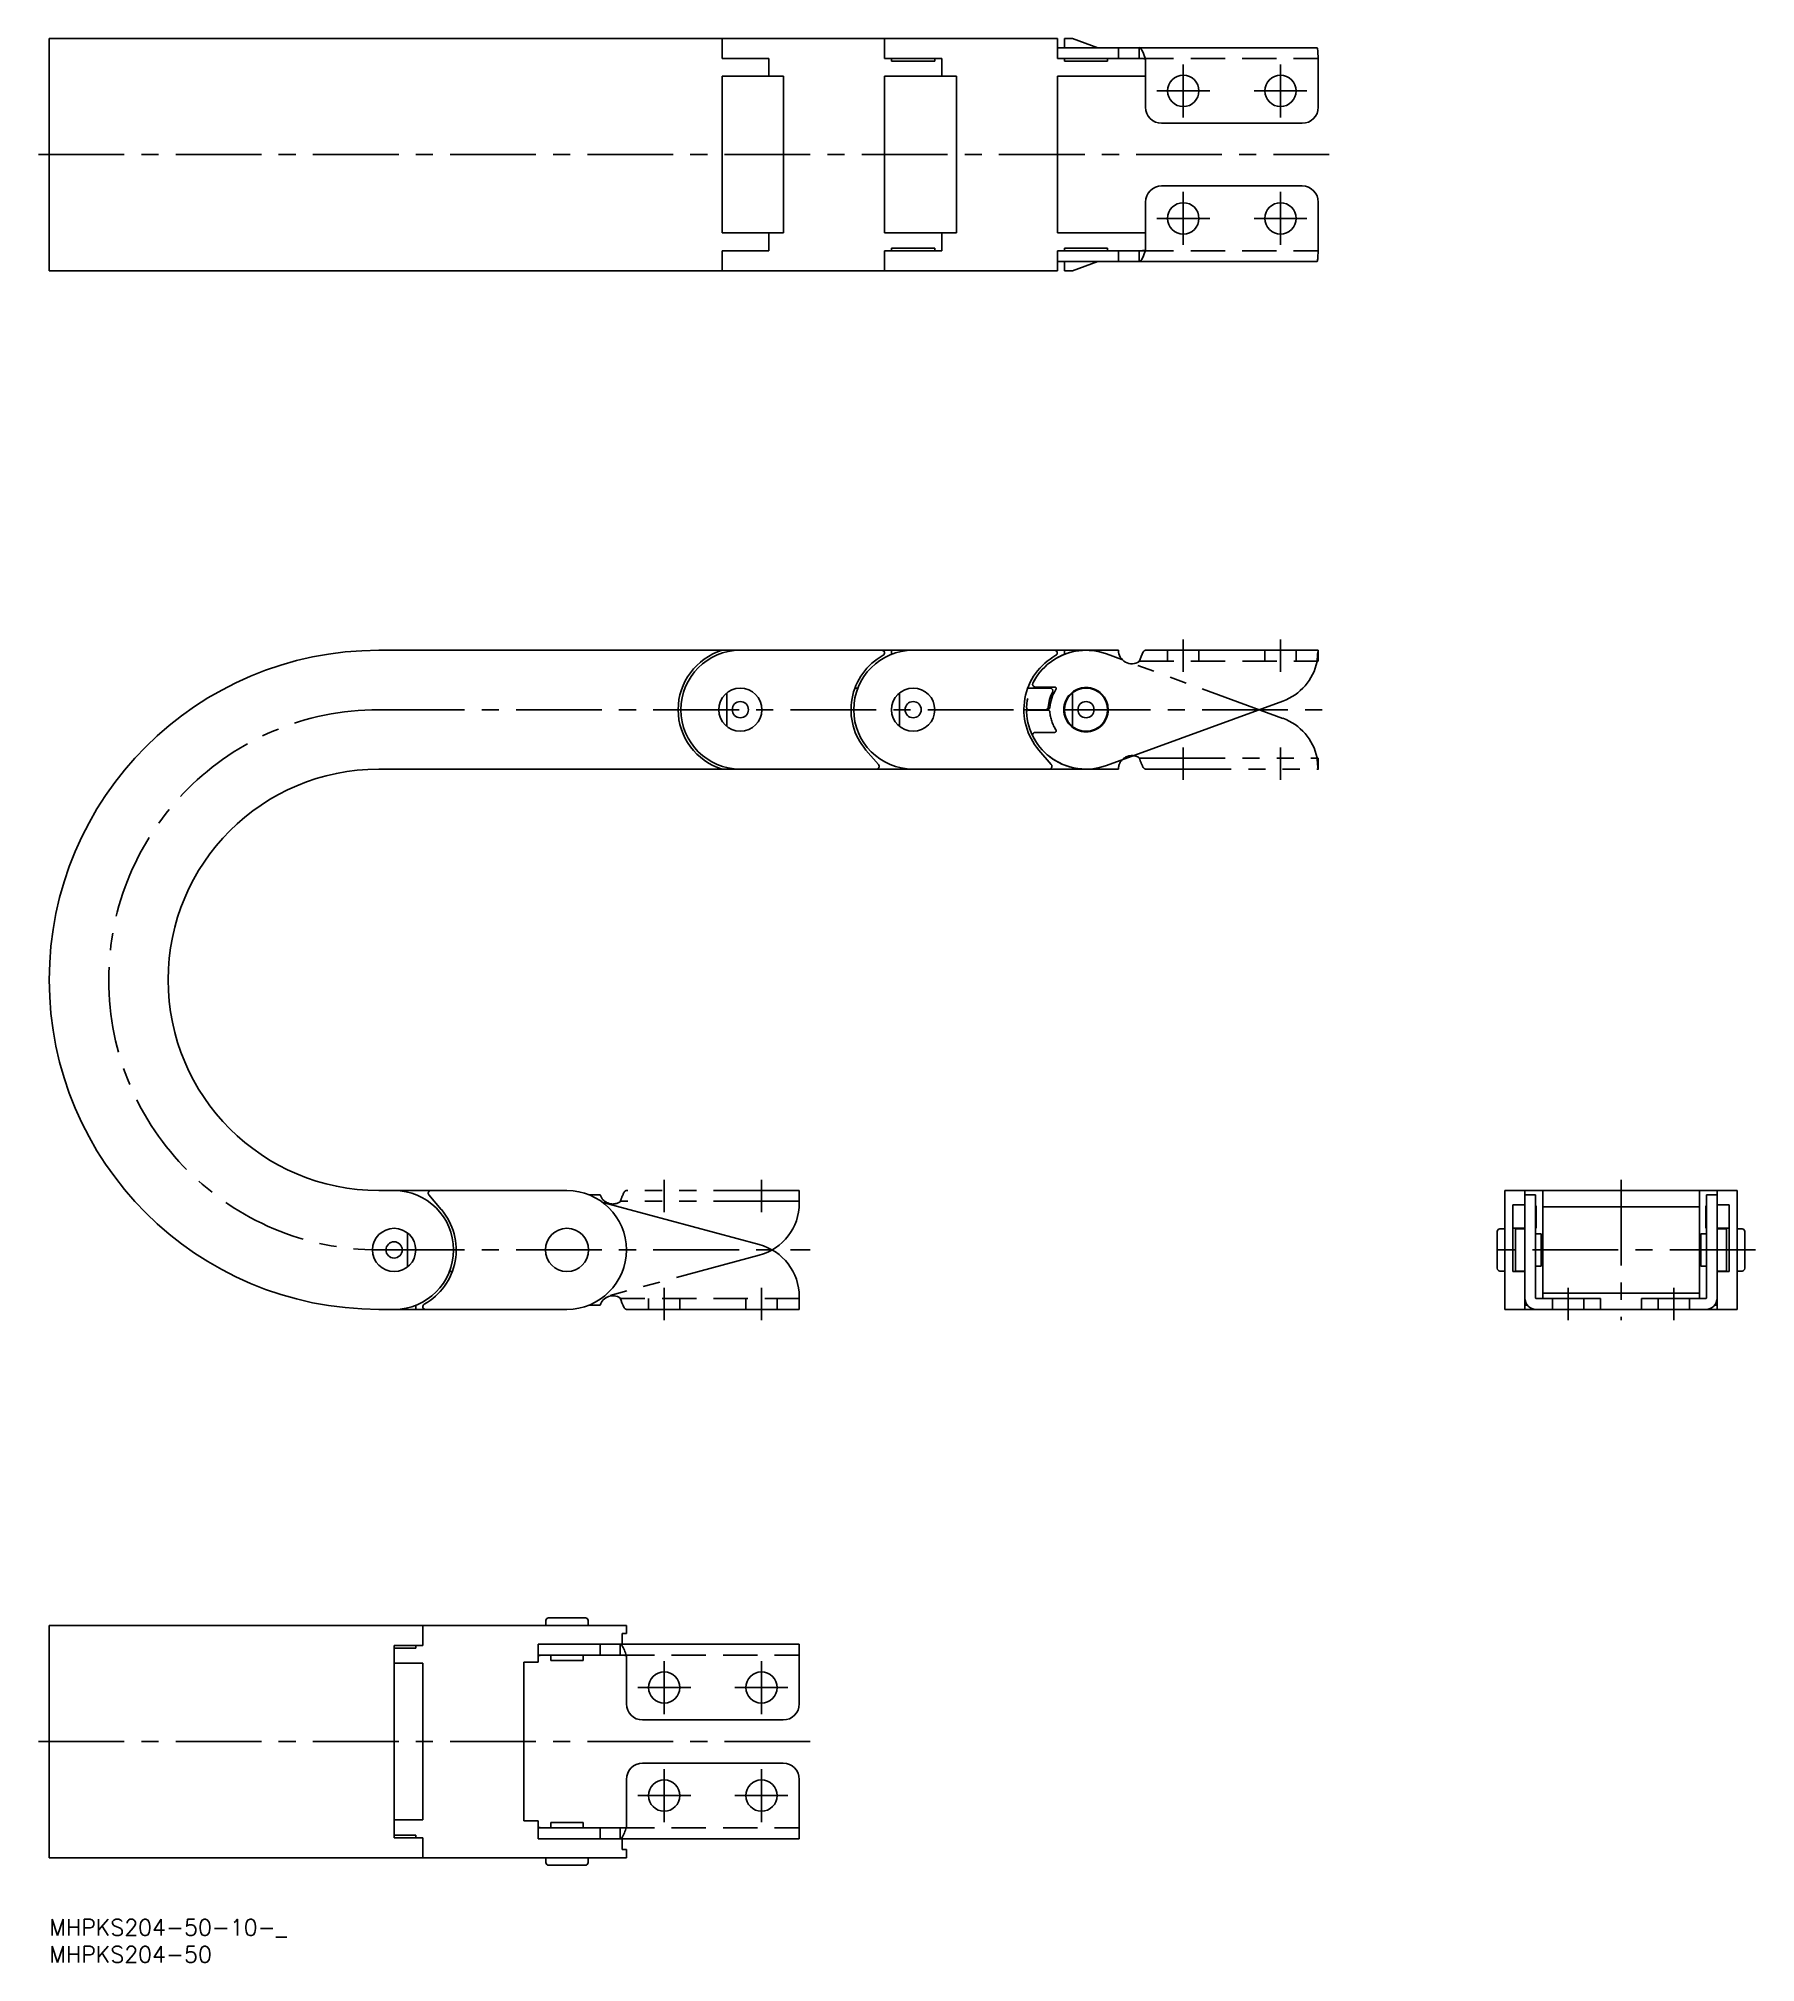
# Model space of a CAD drawing. Extents: x -2 to 316, y -8 to 348.
import ezdxf

# ---------------------------------------------------------------- set-up
doc = ezdxf.new("R2010")
doc.units = 0
doc.header["$LTSCALE"] = 0.5
for name, pattern in [('CENTER', [50.8, 31.75, -6.35, 6.35, -6.35]), ('DASHED', [19.05, 12.7, -6.35]), ('PHANTOM', [63.5, 31.75, -6.35, 6.35, -6.35, 6.35, -6.35])]:
    doc.linetypes.add(name, pattern=pattern)
for name, color, linetype in [('MSM_CENTER', 1, 'CENTER'), ('MSM_CONTINUOUS', 7, 'CONTINUOUS'), ('MSM_DASHED', 4, 'DASHED'), ('MSM_IMAGINARY', 6, 'PHANTOM'), ('MSM_PART_NUMBER', 7, 'CONTINUOUS')]:
    doc.layers.add(name, color=color, linetype=linetype)
doc.styles.get("Standard").update_dxf_attribs({"font": 'txt.shx', "height": 3, "bigfont": 'bigfont.shx'})

# ---------------------------------------------------------------- blocks, each defined once
blk = doc.blocks.new('*U2')
at = {"layer": 'MSM_PART_NUMBER'}
blk.add_text('MHPKS204-50', height=3, dxfattribs=at).set_placement((0, -8))

msp = doc.modelspace()

# ---------------------------------------------------------------- linework, layer by layer
at = {"layer": 'MSM_CENTER'}
for p, q in [((209.91, 333.54), (209.91, 343.34)), ((227.91, 333.54), (227.91, 343.34)), ((205.01, 338.44), (214.81, 338.44)), ((223.01, 338.44), (232.81, 338.44)), ((-2, 326.64), (236.91, 326.64)), ((209.91, 309.94), (209.91, 319.74)), ((227.91, 309.94), (227.91, 319.74)), ((205.01, 314.84), (214.81, 314.84)), ((223.01, 314.84), (232.81, 314.84)), ((209.91, 236.9), (209.91, 230.9)), ((227.91, 236.9), (227.91, 230.9)), ((61, 223.9), (236.91, 223.9)), ((290.94, 136.9), (290.94, 110.9)), ((61, 123.9), (140.83, 123.9)), ((315.84, 123.9), (266.04, 123.9)), ((113.83, 116.9), (113.83, 110.9)), ((131.83, 116.9), (131.83, 110.9)), ((281.14, 116.9), (281.14, 110.9)), ((300.74, 116.9), (300.74, 110.9)), ((113.83, 38), (113.83, 47.8)), ((131.83, 38), (131.83, 47.8)), ((108.93, 42.9), (118.73, 42.9)), ((126.93, 42.9), (136.73, 42.9)), ((-2, 32.9), (140.83, 32.9)), ((113.83, 18), (113.83, 27.8)), ((131.83, 18), (131.83, 27.8)), ((108.93, 22.9), (118.73, 22.9)), ((126.93, 22.9), (136.73, 22.9))]:
    msp.add_line(p, q, dxfattribs=at)
msp.add_arc((61, 173.9), 50, 90, 270, dxfattribs=at)
at = {"layer": 'MSM_CONTINUOUS'}
for p, q in [((0, 348.14), (186.6, 348.14)), ((0, 348.14), (0, 305.14)), ((124.56, 344.44), (124.56, 348.14)), ((154.6, 344.44), (154.6, 348.14)), ((186.6, 344.44), (186.6, 348.14)), ((186.6, 346.44), (234.69, 346.44)), ((189.41, 348.14), (187.91, 348.14)), ((187.91, 348.14), (187.91, 346.44)), ((194.08, 346.44), (189.41, 348.14)), ((197.91, 346.44), (197.91, 344.44)), ((201.77, 344.44), (201.77, 346.44)), ((133.22, 344.44), (124.56, 344.44)), ((133.22, 344.44), (133.22, 341.14)), ((154.6, 344.44), (165.22, 344.44)), ((155.91, 343.94), (155.91, 344.44)), ((163.91, 343.94), (155.91, 343.94)), ((163.91, 343.94), (163.91, 344.44)), ((165.22, 344.44), (165.22, 341.14)), ((186.6, 344.44), (201.77, 344.44)), ((187.91, 343.94), (187.91, 344.44)), ((195.91, 343.94), (187.91, 343.94)), ((195.91, 343.94), (195.91, 344.44)), ((202.91, 335.44), (202.91, 344.34)), ((234.91, 344.34), (234.91, 335.44)), ((124.56, 312.14), (124.56, 341.14)), ((135.91, 341.14), (124.56, 341.14)), ((135.91, 312.14), (135.91, 341.14)), ((167.91, 341.14), (154.6, 341.14)), ((154.6, 312.14), (154.6, 341.14)), ((167.91, 312.14), (167.91, 341.14)), ((186.6, 312.14), (186.6, 341.14)), ((202.91, 341.14), (186.6, 341.14)), ((231.91, 332.44), (205.91, 332.44)), ((205.91, 320.84), (231.91, 320.84)), ((202.91, 308.94), (202.91, 317.84)), ((234.91, 317.84), (234.91, 308.94)), ((135.91, 312.14), (124.56, 312.14)), ((133.22, 312.14), (133.22, 308.84)), ((167.91, 312.14), (154.6, 312.14)), ((165.22, 312.14), (165.22, 308.84)), ((202.91, 312.14), (186.6, 312.14)), ((124.56, 305.14), (124.56, 308.84)), ((133.22, 308.84), (124.56, 308.84)), ((154.6, 308.84), (165.22, 308.84)), ((154.6, 305.14), (154.6, 308.84)), ((163.91, 309.34), (155.91, 309.34)), ((155.91, 309.34), (155.91, 308.84)), ((163.91, 309.34), (163.91, 308.84)), ((186.6, 308.84), (201.77, 308.84)), ((186.6, 305.14), (186.6, 308.84)), ((186.6, 306.84), (234.69, 306.84)), ((195.91, 309.34), (187.91, 309.34)), ((187.91, 309.34), (187.91, 308.84)), ((187.91, 306.84), (187.91, 305.14)), ((189.41, 305.14), (194.08, 306.84)), ((195.91, 309.34), (195.91, 308.84)), ((197.91, 308.84), (197.91, 306.84)), ((201.77, 308.84), (201.77, 306.84)), ((0, 305.14), (186.6, 305.14)), ((189.41, 305.14), (187.91, 305.14)), ((61, 234.9), (197.91, 234.9)), ((155.91, 234.9), (155.91, 234.15)), ((187.91, 234.9), (187.91, 234.15)), ((202.91, 234.9), (234.91, 234.9)), ((234.91, 232.9), (234.91, 234.9)), ((186.1, 228.1), (182.52, 228.1)), ((125.41, 227.02), (125.41, 220.78)), ((149.66, 227.9), (149.13, 227.9)), ((157.41, 227.02), (157.41, 220.78)), ((185.28, 227.9), (181.13, 227.9)), ((189.41, 227.02), (189.41, 220.78)), ((191.01, 227.9), (192.81, 227.9)), ((228.34, 225.5), (195.69, 213.57)), ((148.41, 223.9), (148.91, 223.9)), ((180.41, 223.9), (184.43, 223.9)), ((184.73, 224), (184.92, 224)), ((151.17, 216.43), (153.48, 213.73)), ((183.17, 216.43), (185.48, 213.73)), ((61, 212.9), (191.91, 212.9)), ((95.83, 134.9), (61, 134.9)), ((72.57, 131.37), (70.26, 134.08)), ((131.42, 124.89), (102.45, 132.68)), ((269.44, 134.9), (312.44, 134.9)), ((269.44, 112.9), (269.44, 134.9)), ((270.94, 132.27), (270.94, 119.9)), ((270.94, 132.27), (273.14, 132.27)), ((273.14, 134.9), (273.14, 112.9)), ((275.14, 134.1), (273.14, 134.1)), ((275.14, 115), (275.14, 134.1)), ((275.24, 132.06), (275.14, 132.06)), ((275.24, 132.06), (275.24, 127.9)), ((276.44, 134.9), (276.44, 114.9)), ((276.44, 131.9), (305.44, 131.9)), ((305.44, 114.9), (305.44, 134.9)), ((306.64, 132.06), (306.74, 132.06)), ((306.64, 132.06), (306.64, 127.9)), ((306.74, 115), (306.74, 134.1)), ((308.74, 134.1), (306.74, 134.1)), ((308.74, 134.9), (308.74, 112.9)), ((310.94, 132.27), (308.74, 132.27)), ((310.94, 132.27), (310.94, 119.9)), ((312.44, 112.9), (312.44, 134.9)), ((275.24, 128.85), (275.14, 128.85)), ((306.64, 128.85), (306.74, 128.85)), ((66.33, 120.78), (66.33, 127.02)), ((268.04, 120.5), (268.04, 127.3)), ((269.44, 127.8), (268.54, 127.8)), ((271.08, 127.9), (270.94, 128.08)), ((271.08, 127.9), (273.14, 127.9)), ((271.44, 119.9), (271.44, 127.9)), ((273.14, 127.8), (271.44, 127.8)), ((275.24, 127.9), (275.14, 127.9)), ((276.14, 126.9), (275.14, 126.9)), ((276.14, 120.9), (276.14, 126.9)), ((306.74, 126.9), (305.74, 126.9)), ((305.74, 126.9), (305.74, 120.9)), ((306.64, 127.9), (306.74, 127.9)), ((310.8, 127.9), (308.74, 127.9)), ((310.44, 127.8), (308.74, 127.8)), ((310.44, 119.9), (310.44, 127.9)), ((310.8, 127.9), (310.94, 128.08)), ((313.34, 127.8), (312.44, 127.8)), ((313.84, 127.3), (313.84, 120.5)), ((75.33, 123.9), (74.83, 123.9)), ((74.07, 119.9), (74.61, 119.9)), ((268.54, 120), (269.44, 120)), ((270.94, 119.9), (273.14, 119.9)), ((271.44, 120), (273.14, 120)), ((275.14, 120.9), (276.14, 120.9)), ((305.74, 120.9), (306.74, 120.9)), ((308.74, 120), (310.44, 120)), ((310.94, 119.9), (308.74, 119.9)), ((312.44, 120), (313.34, 120)), ((138.83, 115.23), (138.83, 112.9)), ((275.24, 114.9), (287.14, 114.9)), ((276.44, 115.9), (305.44, 115.9)), ((287.14, 114.9), (287.14, 112.9)), ((294.74, 112.9), (294.74, 114.9)), ((294.74, 114.9), (306.64, 114.9)), ((61, 112.9), (95.83, 112.9)), ((67.83, 112.9), (67.83, 113.65)), ((99.94, 113.7), (101.96, 113.7)), ((138.83, 112.9), (106.83, 112.9)), ((269.44, 112.9), (312.44, 112.9)), ((273.14, 113.7), (273.59, 113.7)), ((308.29, 113.7), (308.74, 113.7)), ((106.83, 54.4), (0, 54.4)), ((0, 54.4), (0, 11.4)), ((69.14, 54.4), (69.14, 50.7)), ((91.93, 55.3), (91.93, 54.4)), ((92.43, 55.8), (99.23, 55.8)), ((99.73, 54.4), (99.73, 55.3)), ((106.83, 52.9), (106.83, 54.4)), ((63.82, 50.2), (63.82, 47.4)), ((63.82, 50.2), (67.83, 50.2)), ((63.83, 50.7), (69.14, 50.7)), ((63.83, 50.7), (63.83, 50.2)), ((67.83, 50.2), (67.83, 50.7)), ((90.52, 50.9), (138.83, 50.9)), ((90.52, 47.6), (90.52, 50.9)), ((101.96, 50.9), (101.96, 48.9)), ((105.68, 48.9), (105.68, 50.9)), ((106.07, 52.9), (106.07, 50.9)), ((106.83, 52.9), (106.07, 52.9)), ((138.83, 50.9), (138.83, 39.9)), ((63.82, 47.4), (69.14, 47.4)), ((63.83, 47.4), (63.83, 18.4)), ((69.14, 47.4), (69.14, 18.4)), ((87.83, 47.6), (90.52, 47.6)), ((87.83, 47.6), (87.83, 18.2)), ((90.52, 48.9), (105.68, 48.9)), ((90.88, 48.8), (90.52, 48.8)), ((90.88, 48.8), (90.88, 48.9)), ((92.83, 48.9), (92.83, 47.9)), ((92.83, 47.9), (98.83, 47.9)), ((98.83, 47.9), (98.83, 48.9)), ((106.83, 39.9), (106.83, 48.8)), ((135.83, 36.9), (109.83, 36.9)), ((109.83, 28.9), (135.83, 28.9)), ((106.83, 17), (106.83, 25.9)), ((138.83, 25.9), (138.83, 14.9)), ((63.82, 18.4), (69.14, 18.4)), ((63.82, 18.4), (63.82, 15.6)), ((87.83, 18.2), (90.52, 18.2)), ((90.52, 14.9), (90.52, 18.2)), ((98.83, 17.9), (92.83, 17.9)), ((92.83, 17.9), (92.83, 16.9)), ((98.83, 16.9), (98.83, 17.9)), ((63.82, 15.6), (67.83, 15.6)), ((63.83, 15.6), (63.83, 15.1)), ((63.83, 15.1), (69.14, 15.1)), ((67.83, 15.6), (67.83, 15.1)), ((69.14, 15.1), (69.14, 11.4)), ((90.88, 17), (90.52, 17)), ((90.52, 16.9), (105.68, 16.9)), ((90.52, 14.9), (138.83, 14.9)), ((90.88, 17), (90.88, 16.9)), ((101.96, 16.9), (101.96, 14.9)), ((105.68, 16.9), (105.68, 14.9)), ((106.07, 12.9), (106.07, 14.9)), ((106.83, 11.4), (0, 11.4)), ((91.93, 11.4), (91.93, 10.5)), ((99.73, 10.5), (99.73, 11.4)), ((106.83, 12.9), (106.07, 12.9)), ((106.83, 11.4), (106.83, 12.9)), ((92.43, 10), (99.23, 10))]:
    msp.add_line(p, q, dxfattribs=at)
for centre, radius in [((209.91, 338.44), 2.9), ((227.91, 338.44), 2.9), ((209.91, 314.84), 2.9), ((227.91, 314.84), 2.9), ((191.91, 223.9), 4.1), ((127.91, 223.9), 4), ((127.91, 223.9), 1.5), ((159.91, 223.9), 4), ((159.91, 223.9), 1.5), ((191.91, 223.9), 4), ((191.91, 223.9), 1.5), ((63.83, 123.9), 4), ((63.83, 123.9), 1.5), ((95.83, 123.9), 4), ((113.83, 42.9), 2.9), ((131.83, 42.9), 2.9), ((113.83, 22.9), 2.9), ((131.83, 22.9), 2.9)]:
    msp.add_circle(centre, radius, dxfattribs=at)
for centre, radius, start, end in [((201.75, 346.1), 0.345, 44.9592, 86.8499), ((200.48, 344.93), 2.07, 21.0807, 43.0099), ((186.08, 338.79), 17.72, 18.2796, 22.8758), ((234.54, 346.31), 0.196, 9.504, 41.6142), ((225.57, 344.92), 9.28, 3.6612, 8.8516), ((142.2, 338.33), 92.9, 3.7106, 4.432), ((201.64, 336.45), 7.99, 80.8847, 89.1199), ((205.91, 335.44), 3, 180, 270), ((231.91, 335.44), 3, 270, 0), ((205.91, 317.84), 3, 90, 180), ((231.91, 317.84), 3, 0, 90), ((201.64, 316.84), 7.99, 270.8801, 279.1153), ((201.75, 307.19), 0.345, 273.1501, 315.0408), ((200.48, 308.36), 2.07, 316.9901, 338.9193), ((186.08, 314.5), 17.72, 337.1242, 341.7204), ((234.54, 306.97), 0.196, 318.3858, 350.496), ((225.57, 308.37), 9.28, 351.1484, 356.3388), ((142.2, 314.96), 92.9, 355.568, 356.2894), ((61, 173.9), 61, 90, 270), ((127.91, 223.9), 11.5, 106.9574, 253.0426), ((127.91, 223.9), 11, 90, 270), ((159.91, 223.9), 11.5, 118.955, 220.5), ((159.91, 223.9), 11, 90, 270), ((154.1, 234.4), 0.5, 298.955, 90), ((191.91, 223.9), 11.5, 118.955, 220.5), ((191.91, 223.9), 11, 90, 153.409), ((186.1, 234.4), 0.5, 298.955, 90), ((200.41, 234.9), 2.5, 180, 302.8599), ((211.65, 229.8), 10.33, 152.2857, 163.1051), ((203.07, 234.26), 0.665, 104.2239, 148.5768), ((224.91, 234.89), 10, 290.0712, 347.9197), ((266.62, 231.11), 31.98, 173.7509, 176.9766), ((235.05, 232.34), 0.584, 111.3689, 128.65), ((201.14, 239.42), 34.04, 351.8474, 352.2007), ((234.92, 232.62), 0.284, 92.8534, 107.1047), ((235.06, 234.77), 0.196, 138.3853, 170.4974), ((182.52, 228.6), 0.5, 153.409, 270), ((186.1, 227.8), 0.3, 326.1416, 90), ((191.91, 223.9), 7, 152.1819, 176.1774), ((191.91, 223.9), 6.7, 146.1416, 176.7242), ((185.28, 227.4), 0.5, 332.1819, 90), ((181.42, 223.5), 0.5, 126.8699, 182.1832), ((191.91, 223.9), 11, 182.1832, 290.0712), ((184.43, 224.4), 0.5, 270, 356.1774), ((184.92, 224.3), 0.3, 270, 356.7242), ((153.1, 213.4), 0.5, 270, 40.5), ((185.1, 213.4), 0.5, 270, 40.5), ((61, 173.9), 39, 90, 270), ((63.83, 123.9), 11, 270, 90), ((70.64, 134.4), 0.5, 90, 220.5), ((95.83, 123.9), 11, 270, 90), ((63.83, 123.9), 11.5, 298.955, 40.5), ((128.83, 115.23), 10, 0, 74.9497), ((268.54, 127.3), 0.5, 90, 180), ((313.34, 127.3), 0.5, 0, 90), ((268.54, 120.5), 0.5, 180, 270), ((313.34, 120.5), 0.5, 270, 0), ((104.33, 112.9), 2.5, 57.1401, 161.3371), ((115.57, 118), 10.33, 196.8949, 207.7143), ((275.24, 115), 2.1, 180, 270), ((275.24, 115), 0.1, 180, 270), ((306.64, 115), 2.1, 270, 0), ((306.64, 115), 0.1, 270, 0), ((69.64, 113.4), 0.5, 118.955, 270), ((106.99, 113.55), 0.665, 211.4232, 255.7761), ((92.43, 55.3), 0.5, 90, 180), ((99.23, 55.3), 0.5, 0, 90), ((105.64, 50.49), 0.412, 36.1983, 84.0521), ((103.14, 48.64), 3.52, 19.4338, 36.397), ((105.56, 40.91), 7.99, 80.8847, 89.1199), ((81.88, 40.35), 26.34, 18.7173, 21.0677), ((109.83, 39.9), 3, 180, 270), ((135.83, 39.9), 3, 270, 0), ((109.83, 25.9), 3, 90, 180), ((135.83, 25.9), 3, 0, 90), ((105.56, 24.89), 7.99, 270.8801, 279.1153), ((105.64, 15.31), 0.412, 275.9479, 323.8017), ((103.14, 17.16), 3.52, 323.603, 340.5662), ((81.88, 25.45), 26.34, 338.9323, 341.2827), ((92.43, 10.5), 0.5, 180, 270), ((99.23, 10.5), 0.5, 270, 0)]:
    msp.add_arc(centre, radius, start, end, dxfattribs=at)
at = {"layer": 'MSM_DASHED'}
for p, q in [((201.77, 344.44), (234.9, 344.44)), ((201.77, 308.84), (234.9, 308.84)), ((201.8, 232.9), (234.91, 232.9)), ((207.01, 232.9), (207.01, 234.9)), ((212.81, 234.9), (212.81, 232.9)), ((225.01, 232.9), (225.01, 234.9)), ((230.81, 234.9), (230.81, 232.9)), ((138.83, 114.9), (105.71, 114.9)), ((110.93, 112.9), (110.93, 114.9)), ((116.73, 114.9), (116.73, 112.9)), ((128.93, 112.9), (128.93, 114.9)), ((134.73, 114.9), (134.73, 112.9)), ((278.24, 112.9), (278.24, 114.9)), ((284.04, 114.9), (284.04, 112.9)), ((297.84, 112.9), (297.84, 114.9)), ((303.64, 114.9), (303.64, 112.9)), ((105.68, 48.9), (138.83, 48.9)), ((105.68, 16.9), (138.83, 16.9))]:
    msp.add_line(p, q, dxfattribs=at)
at = {"layer": 'MSM_IMAGINARY'}
for p, q in [((228.34, 222.3), (195.69, 234.23)), ((181.42, 223.8), (184.92, 223.8)), ((186.1, 219.7), (182.52, 219.7)), ((201.8, 214.9), (234.91, 214.9)), ((209.91, 210.9), (209.91, 216.9)), ((227.91, 210.9), (227.91, 216.9)), ((234.91, 214.9), (234.91, 212.9)), ((191.91, 212.9), (197.91, 212.9)), ((202.91, 212.9), (234.91, 212.9)), ((113.83, 130.9), (113.83, 136.9)), ((131.83, 130.9), (131.83, 136.9)), ((99.94, 134.1), (101.96, 134.1)), ((138.83, 132.9), (105.71, 132.9)), ((138.83, 134.9), (106.83, 134.9)), ((138.83, 132.57), (138.83, 134.9)), ((131.42, 122.91), (102.45, 115.12))]:
    msp.add_line(p, q, dxfattribs=at)
msp.add_circle((191.91, 223.9), 4.1, dxfattribs=at)
for centre, radius, start, end in [((191.91, 223.9), 11, 69.9288, 177.8168), ((181.42, 224.3), 0.5, 177.8168, 270), ((184.92, 223.5), 0.3, 3.2758, 90), ((191.91, 223.9), 6.7, 183.2758, 213.8584), ((224.91, 212.91), 10, 12.0803, 69.9288), ((182.52, 219.2), 0.5, 90, 206.591), ((191.91, 223.9), 11, 206.591, 270), ((186.1, 220), 0.3, 270, 33.8584), ((200.41, 212.9), 2.5, 57.1401, 180), ((211.65, 218), 10.33, 196.8949, 207.7143), ((266.62, 216.69), 31.98, 183.0234, 186.2491), ((235.05, 215.46), 0.584, 231.35, 248.6311), ((234.92, 215.19), 0.284, 252.8953, 267.1466), ((203.07, 213.55), 0.665, 211.4232, 255.7761), ((201.14, 208.38), 34.04, 7.7993, 8.1526), ((235.06, 213.03), 0.196, 189.5026, 221.6147), ((104.33, 134.9), 2.5, 198.6629, 302.8599), ((115.57, 129.8), 10.33, 152.2857, 163.1051), ((106.99, 134.26), 0.665, 104.2239, 148.5768), ((128.83, 132.57), 10, 285.0503, 0)]:
    msp.add_arc(centre, radius, start, end, dxfattribs=at)

# ---------------------------------------------------------------- block references
at = {"layer": 'MSM_CONTINUOUS'}
msp.add_blockref('*U2', (0, 0), dxfattribs=at)

# ---------------------------------------------------------------- texts
at = {"layer": 'MSM_PART_NUMBER'}
msp.add_text('MHPKS204-50-10-_', height=3, dxfattribs=at).set_placement((0, -3))

doc.saveas('drawing.dxf')
